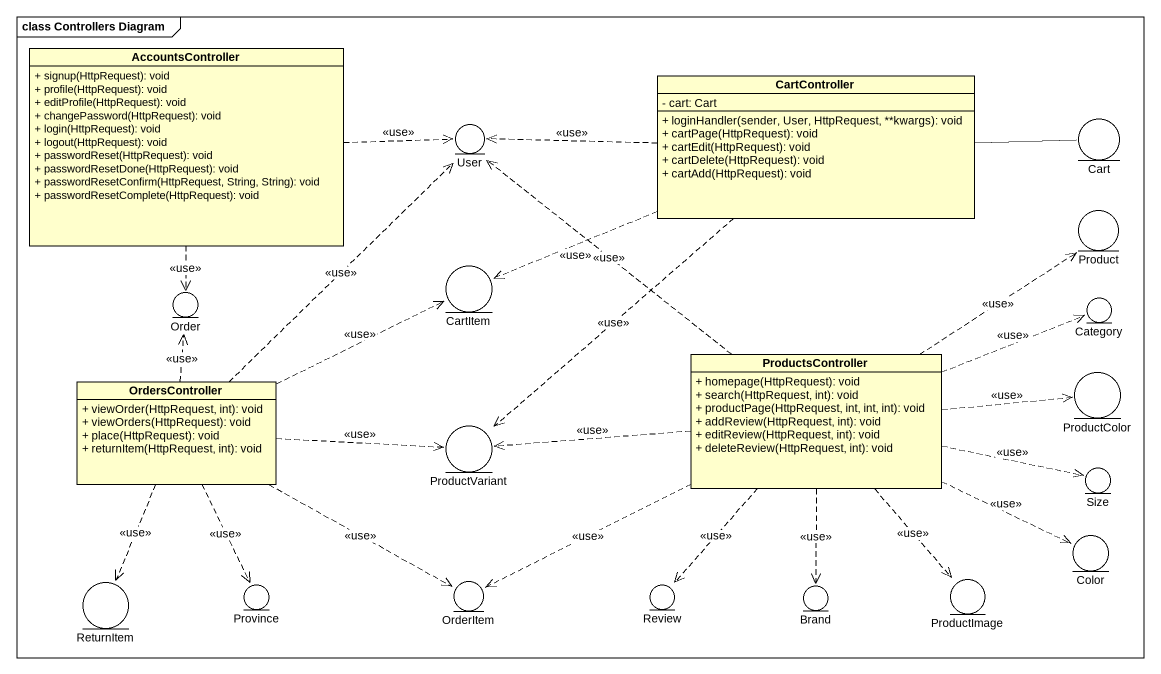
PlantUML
@startuml
mainframe class Controllers Diagram
allowmixing
hide circle
hide empty members
skinparam classAttributeIconSize 0
class AccountsController {
  + signup(HttpRequest): void
  + profile(HttpRequest): void
  + editProfile(HttpRequest): void
  + changePassword(HttpRequest): void
  + login(HttpRequest): void
  + logout(HttpRequest): void
  + passwordReset(HttpRequest): void
  + passwordResetDone(HttpRequest): void
  + passwordResetConfirm(HttpRequest, String, String): void
  + passwordResetComplete(HttpRequest): void
}
class CartController {
  - cart: Cart
  + loginHandler(sender, User, HttpRequest, **kwargs): void
  + cartPage(HttpRequest): void
  + cartEdit(HttpRequest): void
  + cartDelete(HttpRequest): void
  + cartAdd(HttpRequest): void
}
entity User
entity Cart
entity Product
entity CartItem
entity Order
entity Category
class ProductsController {
  + homepage(HttpRequest): void
  + search(HttpRequest, int): void
  + productPage(HttpRequest, int, int, int): void
  + addReview(HttpRequest, int): void
  + editReview(HttpRequest, int): void
  + deleteReview(HttpRequest, int): void
}
class OrdersController {
  + viewOrder(HttpRequest, int): void
  + viewOrders(HttpRequest): void
  + place(HttpRequest): void
  + returnItem(HttpRequest, int): void
}
entity ProductColor
entity ProductVariant
entity Size
entity Color
entity ReturnItem
entity Province
entity OrderItem
entity Review
entity Brand
entity ProductImage
AccountsController .right.> User : <<use>>
AccountsController ..> Order : <<use>>
CartController .left.> User : <<use>>
CartController -right- Cart
CartController .left.> CartItem : <<use>>
CartController ..> ProductVariant : <<use>>
ProductsController .up.> User : <<use>>
ProductsController .up.> Product : <<use>>
ProductsController .right.> Category : <<use>>
ProductsController .right.> ProductColor : <<use>>
ProductsController .left.> ProductVariant : <<use>>
ProductsController .right.> Size : <<use>>
ProductsController .right.> Color : <<use>>
ProductsController .left.> OrderItem : <<use>>
ProductsController ..> Review : <<use>>
ProductsController ..> Brand : <<use>>
ProductsController ..> ProductImage : <<use>>
OrdersController .up.> User : <<use>>
OrdersController .right.> CartItem : <<use>>
OrdersController .up.> Order : <<use>>
OrdersController .right.> ProductVariant : <<use>>
OrdersController ..> ReturnItem : <<use>>
OrdersController ..> Province : <<use>>
OrdersController .right.> OrderItem : <<use>>
@enduml
